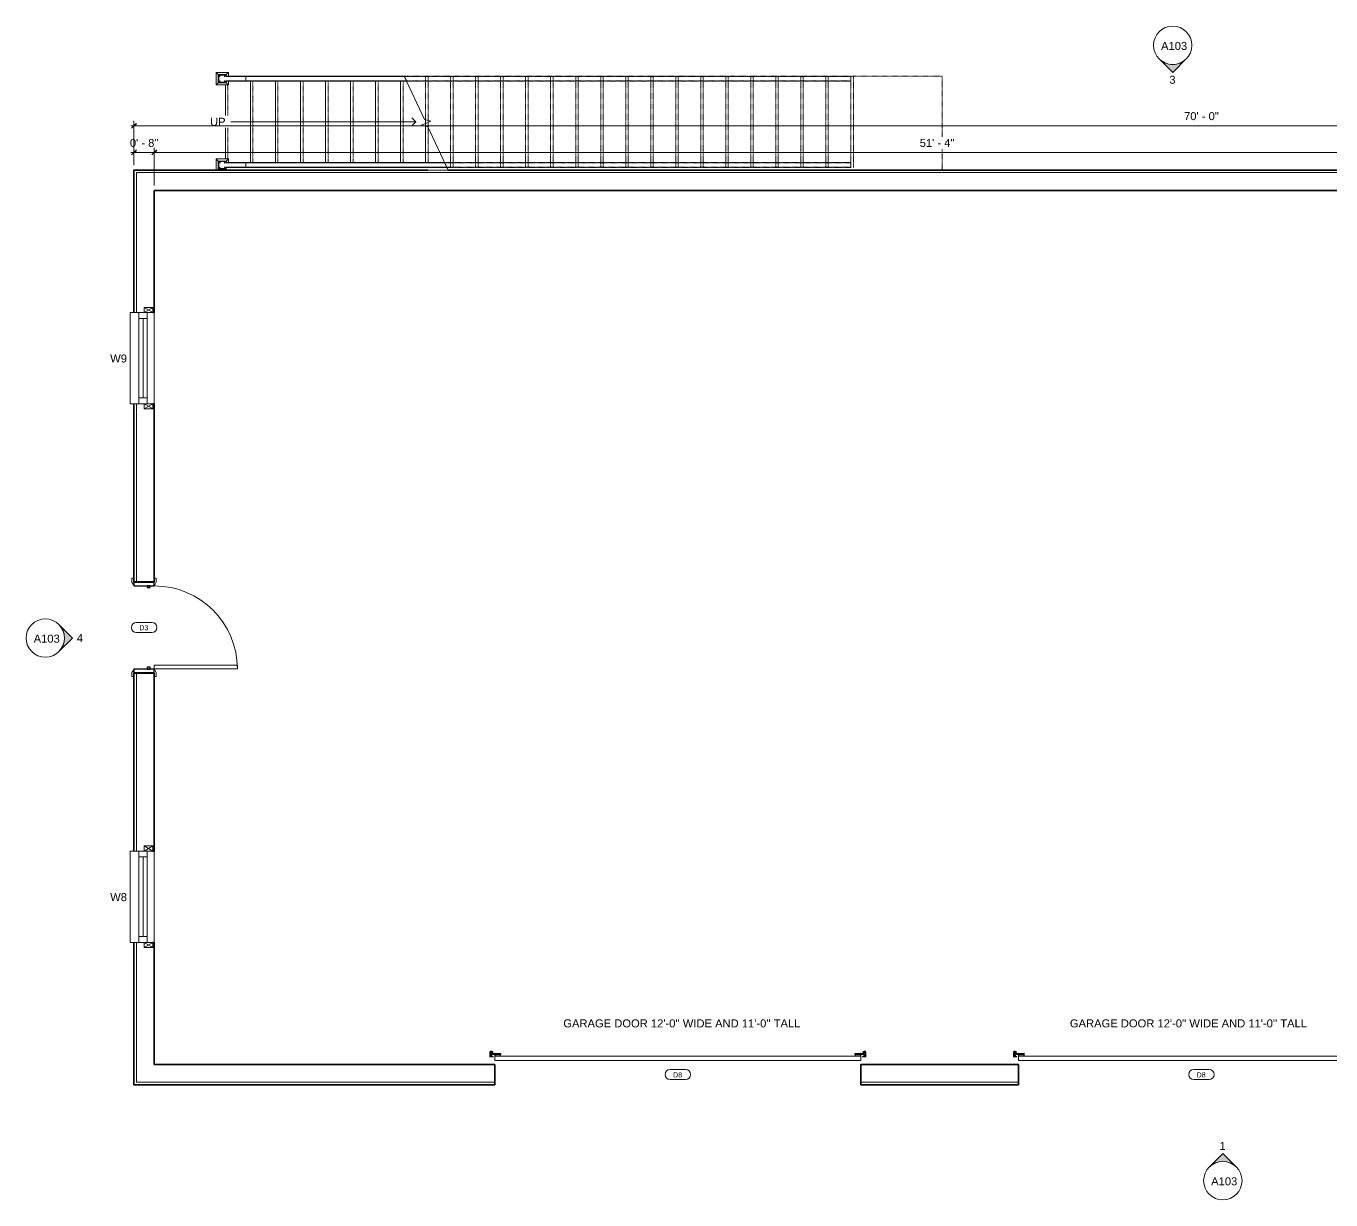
# Model space of a CAD drawing. Header units: inches. Extents: x -1687 to -731, y 4411 to 4873.
# Drawn here: x -1687 to -1173, y 4411 to 4873 of the extents above; entities that cross this region are included whole.
import ezdxf

# ---------------------------------------------------------------- set-up
doc = ezdxf.new("R2010")
doc.units = ezdxf.units.IN
doc.header["$MEASUREMENT"] = 0
doc.linetypes.add('Overhead', pattern=[0.15748, 0.098425, -0.059055])
for name, color, linetype, lineweight in [('A-ANNO-DIMS', 211, 'Continuous', 9), ('A-ANNO-DIMS-32', 211, 'Continuous', 9), ('A-DETL-GENF', 92, 'Continuous', 18), ('A-DOOR', 31, 'Continuous', 18), ('A-DOOR-FRAM', 31, 'Continuous', 25), ('A-DOOR-IDEN', 31, 'Continuous', 9), ('A-FLOR-HRAL', 11, 'Continuous', 18), ('A-FLOR-HRAL-MBND', 5, 'Overhead', 18), ('A-GLAZ', 151, 'Continuous', 18), ('A-GLAZ-IDEN', 152, 'Continuous', 9), ('A-GLAZ-SILL', 1, 'Continuous', 18), ('A-WALL', 113, 'Continuous', 18), ('G-ANNO-SYMB', 111, 'Continuous', 9), ('G-ANNO-TEXT', 231, 'Continuous', 9), ('S-STRS', 31, 'Continuous', 18), ('S-STRS-ANNO', 31, 'Continuous', 18), ('S-STRS-IDEN', 31, 'Continuous', 18), ('S-STRS-MBND', 31, 'Overhead', 18)]:
    doc.layers.add(name, color=color, linetype=linetype, lineweight=lineweight)
doc.styles.add('Arial', font='arial.ttf', dxfattribs={"height": 3.149606})
doc.styles.add('Arial_1', font='arial.ttf', dxfattribs={"height": 2})
doc.dimstyles.new('Diagonal_-_2_5mm_Arial', dxfattribs={"dimscale": 12, "dimtxt": 3.213415, "dimasz": 0.15748, "dimexe": 0.15748, "dimexo": 0.15748, "dimgap": 0.104987, "dimtad": 1, "dimdec": 1, "dimrnd": 0.5, "dimzin": 1, "dimdsep": 46, "dimlunit": 4, "dimtxsty": 'Arial', "dimblk1": 'OBLIQUE', "dimblk2": 'OBLIQUE', "dimsah": 1, "dimcen": 0.09, "dimdle": 0.104987, "dimazin": 0, "dimtfac": 1, "dimtdec": 4, "dimtix": 1, "dimtmove": 0, "dimatfit": 3, "dimfxl": 1, "dimtvp": 1, "dimtfill": 1, "dimfrac": 2, "dimtolj": 1, "dimtzin": 0, "dimarcsym": 2})

# ---------------------------------------------------------------- blocks, each defined once
blk = doc.blocks.new('Windows_Sgl_Plain - 3_-0__x7_-0__-1720864-WAREHOUSE FLOOR PLAN')
at = {"layer": 'A-GLAZ'}
for p, q in [((-18, 5.81), (-18, -0.9)), ((18, 5.81), (-18, 5.81)), ((18, -0.9), (18, 5.81)), ((-19.97, -3.05), (-18, 0.3)), ((-18, -3.05), (-19.97, 0.3)), ((-19.97, 0.3), (-19.97, -3.05)), ((-18, 0.3), (-19.97, 0.3)), ((18, 2.36), (-18, 2.36)), ((-18, 2.36), (-18, 1)), ((-18, -3.05), (-18, 0.3)), ((-15.64, 2.36), (-15.64, -0.9)), ((-15.64, 0.73), (15.64, 0.73)), ((15.64, -0.9), (15.64, 2.36)), ((18, 1), (18, 2.36)), ((19.97, -3.05), (18, 0.3)), ((18, -3.05), (19.97, 0.3)), ((18, -3.05), (18, 0.3)), ((18, 0.3), (19.97, 0.3)), ((19.97, 0.3), (19.97, -3.05)), ((-19.97, -3.05), (-18, -3.05)), ((-18, -0.9), (18, -0.9)), ((18, -0.9), (-18, -0.9)), ((-18, -3.67), (18, -3.67)), ((19.97, -3.05), (18, -3.05))]:
    blk.add_line(p, q, dxfattribs=at)
at = {"layer": 'A-GLAZ-SILL'}
for p, q in [((-18, 5.81), (-18, 4.38)), ((18, 5.81), (-18, 5.81)), ((18, 4.38), (18, 5.81))]:
    blk.add_line(p, q, dxfattribs=at)
blk = doc.blocks.new('Doors_IntSgl - 3_-0__ X 7_-0__-1575012-WAREHOUSE FLOOR PLAN')
at = {"layer": 'A-DOOR'}
for p, q in [((14.85, 36.69), (14.85, 4)), ((16.35, 36.69), (14.85, 36.69)), ((14.85, 4), (14.85, 36.69)), ((14.85, 36.69), (16.35, 36.69)), ((16.35, 4), (16.35, 36.69)), ((16.35, 36.69), (16.35, 4)), ((-17.8, 4.79), (-19.38, 4.79)), ((-19.38, 4.79), (-19.38, 4)), ((-18, 4), (-16.62, 4)), ((-16.78, 4.24), (-17.8, 4.79)), ((14.85, 4), (16.35, 4)), ((16.35, 4), (14.85, 4)), ((16.62, 4), (18, 4)), ((17.8, 4.79), (16.78, 4.24)), ((19.38, 4.79), (17.8, 4.79)), ((19.38, 4), (19.38, 4.79)), ((-19.38, -4), (-19.38, -4.79)), ((-19.38, -4.79), (-17.8, -4.79)), ((-16.62, -4), (-18, -4)), ((-17.8, -4.79), (-16.78, -4.24)), ((18, -4), (16.62, -4)), ((16.78, -4.24), (17.8, -4.79)), ((17.8, -4.79), (19.38, -4.79)), ((19.38, -4.79), (19.38, -4))]:
    blk.add_line(p, q, dxfattribs=at)
for centre, radius, start, end in [((16.35, 4), 32.69, 90, 180), ((-16.94, 3.96), 0.317, 7.125, 60.2551), ((16.94, 3.96), 0.317, 119.7449, 172.875), ((-16.94, -3.96), 0.317, 299.7449, 352.875), ((16.94, -3.96), 0.317, 187.125, 240.2551)]:
    blk.add_arc(centre, radius, start, end, dxfattribs=at)
at = {"layer": 'A-DOOR-FRAM'}
for p, q in [((-16.43, 4), (-17.69, 4)), ((-17.69, 4), (-17.69, -4)), ((-16.43, -4), (-16.43, 4)), ((-15.68, 2.43), (-16.43, 2.43)), ((-16.43, 2.43), (-16.43, 1.17)), ((-16.43, 1.17), (-15.68, 1.17)), ((-15.68, 1.17), (-15.68, 2.43)), ((16.43, 2.43), (15.68, 2.43)), ((15.68, 2.43), (15.68, 1.17)), ((15.68, 1.17), (16.43, 1.17)), ((16.43, 4), (16.43, -4)), ((17.69, 4), (16.43, 4)), ((16.43, 1.17), (16.43, 2.43)), ((17.69, -4), (17.69, 4)), ((-17.69, -4), (-16.43, -4)), ((16.43, -4), (17.69, -4))]:
    blk.add_line(p, q, dxfattribs=at)
blk = doc.blocks.new('Doors_Industrial-Door_Garaga_G-2020-G-2023-G-2323-Steel-Polyurethane-Injected - GARAGE DOOR-1734437-WAREHOUSE FLOOR PLAN')
at = {"layer": 'A-DETL-GENF'}
for p, q in [((-73.96, 7), (-73.96, 8.82)), ((-72.61, 7), (-73.96, 7)), ((-73.85, 8.68), (-73.85, 7.11)), ((-73.85, 7.11), (-72.61, 7.11)), ((-73.52, 8.61), (-73.52, 7.56)), ((-73.19, 8.61), (-73.19, 8.25)), ((-73.19, 8.25), (-69.7, 8.25)), ((-73.19, 7.56), (-73.19, 7.92)), ((-73.19, 7.92), (-69.7, 7.92)), ((-72.8, 8.73), (-72.92, 8.73)), ((-72.61, 7.11), (-72.61, 7)), ((-72, 8.39), (-71.88, 8.39)), ((-72, 7.3), (-72, 8.39)), ((-72, 7.3), (-69.72, 7.3)), ((-72, 7.3), (72, 7.3)), ((-72, 5.5), (-72, 7.3)), ((72, 5.5), (-72, 5.5)), ((-71.88, 8.39), (-71.88, 7.42)), ((-69.84, 7.42), (-71.88, 7.42)), ((-69.84, 8.39), (-69.84, 7.42)), ((-69.72, 8.39), (-69.84, 8.39)), ((-69.72, 7.3), (-69.72, 8.39)), ((-69.72, 7.3), (-69.72, 8.39)), ((-69.7, 7.92), (-69.7, 8.25)), ((69.7, 7.92), (69.7, 8.25)), ((73.19, 8.25), (69.7, 8.25)), ((69.7, 7.92), (69.7, 8.25)), ((73.19, 7.92), (69.7, 7.92)), ((69.72, 7.3), (69.72, 8.39)), ((69.72, 8.39), (69.83, 8.39)), ((69.72, 7.3), (69.72, 8.39)), ((72, 7.3), (69.72, 7.3)), ((69.83, 8.39), (69.83, 7.42)), ((69.83, 7.42), (71.88, 7.42)), ((71.88, 8.39), (71.88, 7.42)), ((72, 8.39), (71.88, 8.39)), ((72, 7.3), (72, 8.39)), ((72, 7.3), (72, 5.5)), ((72.61, 7), (72.61, 7.11)), ((72.61, 7.11), (73.85, 7.11)), ((73.96, 7), (72.61, 7)), ((72.92, 8.73), (72.8, 8.73)), ((73.19, 8.61), (73.19, 8.25)), ((73.19, 7.56), (73.19, 7.92)), ((73.52, 8.61), (73.52, 7.56)), ((73.85, 7.11), (73.85, 8.68)), ((73.96, 8.82), (73.96, 7))]:
    blk.add_line(p, q, dxfattribs=at)
for centre, radius, start, end in [((-73.32, 8.66), 0.658, 121.969, 165.4623), ((-73.32, 8.68), 0.528, 163.4519, 180), ((-73.39, 8.68), 0.467, 6.5272, 160.966), ((-73.39, 8.62), 0.658, 52.4065, 114.8693), ((-73.36, 8.61), 0.167, 0, 180), ((-73.36, 7.56), 0.167, 180, 0), ((-73.46, 8.68), 0.658, 4.6244, 44.9727), ((73.46, 8.68), 0.658, 135.0273, 175.3756), ((73.39, 8.68), 0.467, 19.034, 173.4728), ((73.39, 8.62), 0.658, 65.1307, 127.5935), ((73.36, 8.61), 0.167, 0, 180), ((73.36, 7.56), 0.167, 180, 0), ((73.32, 8.66), 0.658, 14.5377, 58.031), ((73.32, 8.68), 0.528, 0, 16.5481)]:
    blk.add_arc(centre, radius, start, end, dxfattribs=at)
blk = doc.blocks.new('Railing - Flat Cap - 2 1_2_ Power Post-725450-WAREHOUSE FLOOR PLAN')
at = {"layer": 'A-FLOR-HRAL'}
for p, q in [((-1.98, 2.41), (2.41, 2.41)), ((2.39, 2.39), (-1.98, 2.39)), ((-1.59, 1.59), (-1.98, 1.98)), ((-1.59, -1.59), (-1.59, 1.59)), ((1.59, 1.59), (-1.59, 1.59)), ((-1.38, 1.38), (-1.39, 1.39)), ((-1.39, 1.39), (-1.39, -1.39)), ((1.39, 1.39), (-1.39, 1.39)), ((-0.83, 0.83), (-1.35, 1.35)), ((1.35, 1.35), (0.83, 0.83)), ((1.39, 1.39), (1.38, 1.38)), ((1.39, -1.39), (1.39, 1.39)), ((2.39, 2.39), (1.59, 1.59)), ((1.59, 1.59), (1.59, -1.59)), ((2.41, 2.41), (2.39, 2.39)), ((2.39, -2.39), (2.39, 2.39)), ((2.41, -1.25), (2.41, 2.41)), ((-1.59, -1.59), (-1.98, -1.98)), ((-0.98, -1.59), (-1.59, -1.59)), ((-1.38, -1.38), (-1.39, -1.39)), ((-1.39, -1.39), (-0.98, -1.39)), ((-0.83, -0.83), (-1.35, -1.35)), ((-1, -2.39), (-0.98, -2.39)), ((0.83, -0.83), (1.35, -1.35)), ((0.98, -1.39), (1.39, -1.39)), ((1.59, -1.59), (0.98, -1.59)), ((0.98, -2.39), (2.39, -2.39)), ((1.38, -1.38), (1.39, -1.39)), ((1.59, -1.59), (2.39, -2.39))]:
    blk.add_line(p, q, dxfattribs=at)
for points in [[(-1.35, 1.35), (-1.35, 1.35), (-1.36, 1.36), (-1.37, 1.37), (-1.38, 1.38), (-1.38, 1.38), (-1.38, 1.38)], [(-0.8, 0.8), (-0.8, 0.8), (-0.81, 0.81), (-0.82, 0.82), (-0.83, 0.83), (-0.83, 0.83)], [(0.83, 0.83), (0.83, 0.83), (0.82, 0.82), (0.81, 0.81), (0.8, 0.8), (0.8, 0.8)], [(1.38, 1.38), (1.38, 1.38), (1.38, 1.38), (1.37, 1.37), (1.36, 1.36), (1.35, 1.35), (1.35, 1.35)], [(-1.35, -1.35), (-1.35, -1.35), (-1.36, -1.36), (-1.37, -1.37), (-1.38, -1.38), (-1.38, -1.38), (-1.38, -1.38)], [(-0.8, -0.8), (-0.8, -0.8), (-0.81, -0.81), (-0.82, -0.82), (-0.83, -0.83), (-0.83, -0.83)], [(0.8, -0.8), (0.8, -0.8), (0.81, -0.81), (0.82, -0.82), (0.83, -0.83), (0.83, -0.83)], [(1.35, -1.35), (1.35, -1.35), (1.36, -1.36), (1.37, -1.37), (1.38, -1.38), (1.38, -1.38), (1.38, -1.38)]]:
    blk.add_open_spline(points, degree=3, dxfattribs=at)
blk = doc.blocks.new('Railing - Railing-1707447-WAREHOUSE FLOOR PLAN')
at = {"layer": 'A-FLOR-HRAL'}
for p, q in [((-1608.14, 4819.2), (-1522.01, 4819.2)), ((-1608.14, 4817.45), (-1521.19, 4817.45)), ((-1521.19, 4817.45), (-1522.01, 4819.2)), ((-1521.19, 4817.45), (-1522.01, 4819.2)), ((-1521.19, 4817.45), (-1522.01, 4819.2))]:
    blk.add_line(p, q, dxfattribs=at)
at = {"layer": 'A-FLOR-HRAL-MBND'}
for p, q in [((-1522.01, 4819.2), (-1362.21, 4819.2)), ((-1522.01, 4819.2), (-1362.21, 4819.2)), ((-1522.01, 4819.2), (-1362.21, 4819.2)), ((-1521.19, 4817.45), (-1362.21, 4817.45)), ((-1521.19, 4817.45), (-1362.21, 4817.45)), ((-1521.19, 4817.45), (-1362.21, 4817.45)), ((-1362.21, 4819.2), (-1362.21, 4817.45)), ((-1362.21, 4819.2), (-1362.21, 4817.45)), ((-1362.21, 4819.2), (-1362.21, 4817.45))]:
    blk.add_line(p, q, dxfattribs=at)
at = {"rotation": 89.99999999999984}
blk.add_blockref('Railing - Flat Cap - 2 1_2_ Power Post-725450-WAREHOUSE FLOOR PLAN', (-1609.52, 4818.32), dxfattribs=at)
blk = doc.blocks.new('Top Rail Type - Top Rail_Internal_-1707452-WAREHOUSE FLOOR PLAN')
at = {"layer": 'A-FLOR-HRAL'}
for p, q in [((-1608.14, 4819.31), (-1600.26, 4819.31)), ((-1600.26, 4817.34), (-1608.14, 4817.34)), ((-1600.24, 4819.31), (-1600.26, 4819.31)), ((-1600.26, 4819.31), (-1600.26, 4817.34)), ((-1600.26, 4817.34), (-1600.24, 4817.34))]:
    blk.add_line(p, q, dxfattribs=at)
blk = doc.blocks.new('Top Rail Type - Top Rail_Internal_-V2-WAREHOUSE FLOOR PLAN')
at = {"layer": 'A-FLOR-HRAL'}
for p, q in [((-1608.14, 4819.31), (-1522.06, 4819.31)), ((-1608.14, 4817.34), (-1521.14, 4817.34)), ((-1521.14, 4817.34), (-1522.06, 4819.31))]:
    blk.add_line(p, q, dxfattribs=at)
at = {"layer": 'A-FLOR-HRAL', "linetype": 'Overhead'}
for p, q in [((-1522.06, 4819.31), (-1362.21, 4819.31)), ((-1521.14, 4817.34), (-1362.21, 4817.34)), ((-1362.21, 4819.31), (-1362.21, 4817.34))]:
    blk.add_line(p, q, dxfattribs=at)
blk = doc.blocks.new('Railing - Flat Cap - 2 1_2_ Power Post-V3-WAREHOUSE FLOOR PLAN')
at = {"layer": 'A-FLOR-HRAL'}
for p, q in [((-2.39, 2.39), (-2.41, 2.41)), ((-2.41, 2.41), (-2.41, -2.41)), ((-2.41, 2.41), (-1, 2.41)), ((-1.59, 1.59), (-2.39, 2.39)), ((-2.39, 2.39), (-2.39, -2.39)), ((-0.98, 2.39), (-2.39, 2.39)), ((-1.59, -1.59), (-1.59, 1.59)), ((-0.98, 1.59), (-1.59, 1.59)), ((-1.38, 1.38), (-1.39, 1.39)), ((-1.39, 1.39), (-1.39, -1.39)), ((-0.98, 1.39), (-1.39, 1.39)), ((-0.83, 0.83), (-1.35, 1.35)), ((1.35, 1.35), (0.83, 0.83)), ((2.39, 2.39), (0.98, 2.39)), ((1.59, 1.59), (0.98, 1.59)), ((1.39, 1.39), (0.98, 1.39)), ((1.39, 1.39), (1.38, 1.38)), ((1.39, -1.39), (1.39, 1.39)), ((2.39, 2.39), (1.59, 1.59)), ((1.59, 1.59), (1.59, -1.59)), ((2.39, -2.39), (2.39, 2.39)), ((2.41, -2.41), (2.41, 1.25)), ((-2.39, -2.39), (-2.41, -2.41)), ((-2.41, -2.41), (2.41, -2.41)), ((-1.59, -1.59), (-2.39, -2.39)), ((-2.39, -2.39), (2.39, -2.39)), ((1.59, -1.59), (-1.59, -1.59)), ((-1.38, -1.38), (-1.39, -1.39)), ((-1.39, -1.39), (1.39, -1.39)), ((-0.83, -0.83), (-1.35, -1.35)), ((0.83, -0.83), (1.35, -1.35)), ((1.38, -1.38), (1.39, -1.39)), ((1.59, -1.59), (2.39, -2.39)), ((2.39, -2.39), (2.41, -2.41))]:
    blk.add_line(p, q, dxfattribs=at)
for points in [[(-1.35, 1.35), (-1.35, 1.35), (-1.36, 1.36), (-1.37, 1.37), (-1.38, 1.38), (-1.38, 1.38), (-1.38, 1.38)], [(-0.8, 0.8), (-0.8, 0.8), (-0.81, 0.81), (-0.82, 0.82), (-0.83, 0.83), (-0.83, 0.83)], [(0.83, 0.83), (0.83, 0.83), (0.82, 0.82), (0.81, 0.81), (0.8, 0.8), (0.8, 0.8)], [(1.38, 1.38), (1.38, 1.38), (1.38, 1.38), (1.37, 1.37), (1.36, 1.36), (1.35, 1.35), (1.35, 1.35)], [(-1.35, -1.35), (-1.35, -1.35), (-1.36, -1.36), (-1.37, -1.37), (-1.38, -1.38), (-1.38, -1.38), (-1.38, -1.38)], [(-0.8, -0.8), (-0.8, -0.8), (-0.81, -0.81), (-0.82, -0.82), (-0.83, -0.83), (-0.83, -0.83)], [(0.8, -0.8), (0.8, -0.8), (0.81, -0.81), (0.82, -0.82), (0.83, -0.83), (0.83, -0.83)], [(1.35, -1.35), (1.35, -1.35), (1.36, -1.36), (1.37, -1.37), (1.38, -1.38), (1.38, -1.38), (1.38, -1.38)]]:
    blk.add_open_spline(points, degree=3, dxfattribs=at)
blk = doc.blocks.new('Railing - Railing-1707650-WAREHOUSE FLOOR PLAN')
at = {"layer": 'A-FLOR-HRAL'}
for p, q in [((-1537.86, 4853.2), (-1608.14, 4853.2)), ((-1537.05, 4851.45), (-1537.86, 4853.2)), ((-1537.05, 4851.45), (-1537.86, 4853.2)), ((-1537.05, 4851.45), (-1537.86, 4853.2)), ((-1537.05, 4851.45), (-1608.14, 4851.45))]:
    blk.add_line(p, q, dxfattribs=at)
at = {"layer": 'A-FLOR-HRAL-MBND'}
for p, q in [((-1362.21, 4853.2), (-1537.86, 4853.2)), ((-1362.21, 4853.2), (-1537.86, 4853.2)), ((-1362.21, 4853.2), (-1537.86, 4853.2)), ((-1362.21, 4853.2), (-1362.21, 4851.45)), ((-1362.21, 4853.2), (-1362.21, 4851.45)), ((-1362.21, 4853.2), (-1362.21, 4851.45)), ((-1362.21, 4851.45), (-1537.05, 4851.45)), ((-1362.21, 4851.45), (-1537.05, 4851.45)), ((-1362.21, 4851.45), (-1537.05, 4851.45))]:
    blk.add_line(p, q, dxfattribs=at)
at = {"rotation": 269.9999999999998}
blk.add_blockref('Railing - Flat Cap - 2 1_2_ Power Post-V3-WAREHOUSE FLOOR PLAN', (-1609.52, 4852.32), dxfattribs=at)
blk = doc.blocks.new('Top Rail Type - Top Rail_Internal_-1707655-WAREHOUSE FLOOR PLAN')
at = {"layer": 'A-FLOR-HRAL'}
for p, q in [((-1608.14, 4853.31), (-1600.26, 4853.31)), ((-1600.24, 4853.31), (-1600.26, 4853.31)), ((-1600.26, 4853.31), (-1600.26, 4851.34)), ((-1600.26, 4851.34), (-1608.14, 4851.34)), ((-1600.26, 4851.34), (-1600.24, 4851.34))]:
    blk.add_line(p, q, dxfattribs=at)
blk = doc.blocks.new('Top Rail Type - Top Rail_Internal_-V4-WAREHOUSE FLOOR PLAN')
at = {"layer": 'A-FLOR-HRAL'}
for p, q in [((-1608.14, 4853.31), (-1537.92, 4853.31)), ((-1537, 4851.34), (-1537.92, 4853.31)), ((-1608.14, 4851.34), (-1537, 4851.34))]:
    blk.add_line(p, q, dxfattribs=at)
at = {"layer": 'A-FLOR-HRAL', "linetype": 'Overhead'}
for p, q in [((-1537.92, 4853.31), (-1362.21, 4853.31)), ((-1362.21, 4853.31), (-1362.21, 4851.34)), ((-1537, 4851.34), (-1362.21, 4851.34))]:
    blk.add_line(p, q, dxfattribs=at)
blk = doc.blocks.new('Door Tag - 2_32 - Door Tag-484248-WAREHOUSE FLOOR PLAN')
at = {"layer": 'A-DOOR-IDEN'}
for p, q in [((-0.09375, 0.0625), (0.09375, 0.0625)), ((-0.09375, -0.0625), (0.09375, -0.0625))]:
    blk.add_line(p, q, dxfattribs=at)
for centre, start, end in [((-0.09375, 0), 90, 270), ((0.09375, 0), 270, 90)]:
    blk.add_arc(centre, 0.0625, start, end, dxfattribs=at)
blk = doc.blocks.new('DIMBLOCK1-WAREHOUSE FLOOR PLAN')
at = {"layer": 'A-ANNO-DIMS-32'}
for p, q in [((-1645.53, 4823.26), (-1636.27, 4823.26)), ((-1644.27, 4818.23), (-1644.27, 4825.15)), ((-1644.27, 4823.26), (-1644.27, 4818.23)), ((-1636.27, 4810.23), (-1636.27, 4825.15)), ((-1636.27, 4823.26), (-1636.27, 4810.23))]:
    blk.add_line(p, q, dxfattribs=at)
at = {"layer": 'A-ANNO-DIMS-32', "lineweight": 35}
for p, q in [((-1644.27, 4823.26), (-1645.21, 4822.32)), ((-1644.27, 4823.26), (-1643.32, 4824.21)), ((-1636.27, 4823.26), (-1637.21, 4822.32)), ((-1636.27, 4823.26), (-1635.32, 4824.21))]:
    blk.add_line(p, q, dxfattribs=at)
at = {"layer": 'A-ANNO-DIMS-32', "color": 0, "insert": (-1645.88, 4828.61), "char_height": 3.15, "width": 13.4667, "attachment_point": 1, "line_spacing_factor": 0.941778, "style": 'Arial', "bg_fill": 3, "box_fill_scale": 1.25, "bg_fill_color": 256, "bg_fill_true_color": 13158600, "bg_fill_transparency": 0}
blk.add_mtext('0\' - 8"', dxfattribs=at)
blk = doc.blocks.new('_Oblique')
at = {"color": 0, "linetype": 'ByBlock', "lineweight": -2}
blk.add_line((-0.5, -0.5), (0.5, 0.5), dxfattribs=at)
blk = doc.blocks.new('DIMBLOCK2-WAREHOUSE FLOOR PLAN')
at = {"layer": 'A-ANNO-DIMS-32', "lineweight": 35}
for p, q in [((-1636.27, 4823.26), (-1637.21, 4822.32)), ((-1636.27, 4823.26), (-1635.32, 4824.21)), ((-1020.27, 4823.26), (-1021.21, 4822.32)), ((-1020.27, 4823.26), (-1019.32, 4824.21))]:
    blk.add_line(p, q, dxfattribs=at)
at = {"layer": 'A-ANNO-DIMS-32'}
for p, q in [((-1636.27, 4810.23), (-1636.27, 4825.15)), ((-1636.27, 4823.26), (-1020.27, 4823.26)), ((-1636.27, 4823.26), (-1636.27, 4810.23)), ((-1020.27, 4810.23), (-1020.27, 4825.15)), ((-1020.27, 4823.26), (-1020.27, 4810.23))]:
    blk.add_line(p, q, dxfattribs=at)
at = {"layer": 'A-ANNO-DIMS-32', "color": 0, "insert": (-1335.09, 4828.61), "char_height": 3.15, "width": 16.3736, "attachment_point": 1, "line_spacing_factor": 0.941778, "style": 'Arial', "bg_fill": 3, "box_fill_scale": 1.25, "bg_fill_color": 256, "bg_fill_true_color": 13158600, "bg_fill_transparency": 0}
blk.add_mtext('51\' - 4"', dxfattribs=at)
blk = doc.blocks.new('DIMBLOCK8-WAREHOUSE FLOOR PLAN')
at = {"layer": 'A-ANNO-DIMS-32'}
for p, q in [((-1645.53, 4833.8), (-803.01, 4833.8)), ((-1644.27, 4818.23), (-1644.27, 4835.69)), ((-1644.27, 4833.8), (-1644.27, 4818.23)), ((-804.27, 4818.23), (-804.27, 4835.69)), ((-804.27, 4833.8), (-804.27, 4818.23))]:
    blk.add_line(p, q, dxfattribs=at)
at = {"layer": 'A-ANNO-DIMS-32', "lineweight": 35}
for p, q in [((-1644.27, 4833.8), (-1645.21, 4832.85)), ((-1644.27, 4833.8), (-1643.32, 4834.74)), ((-804.27, 4833.8), (-805.21, 4832.85)), ((-804.27, 4833.8), (-803.32, 4834.74))]:
    blk.add_line(p, q, dxfattribs=at)
at = {"layer": 'A-ANNO-DIMS-32', "color": 0, "insert": (-1231.09, 4839.15), "char_height": 3.15, "width": 16.3736, "attachment_point": 1, "line_spacing_factor": 0.941778, "style": 'Arial', "bg_fill": 3, "box_fill_scale": 1.25, "bg_fill_color": 256, "bg_fill_true_color": 13158600, "bg_fill_transparency": 0}
blk.add_mtext('70\' - 0"', dxfattribs=at)
blk = doc.blocks.new('Elevation - Filled_Arrow-192978-WAREHOUSE FLOOR PLAN')
at = {"layer": 'G-ANNO-SYMB'}
blk.add_circle((0, 0), 0.236, dxfattribs=at)
blk = doc.blocks.new('Elevation - Filled_Arrow-192707-WAREHOUSE FLOOR PLAN')
at = {"layer": 'G-ANNO-SYMB'}
h = blk.add_hatch(color=256, dxfattribs=at)
edge = h.paths.add_edge_path()
edge.add_line((-0.167, 0.167), (0, 0.334))
edge.add_line((0, 0.334), (0.167, 0.167))
edge.add_arc((0, 0), 0.236, 45, 135)
for p, q in [((0, 0.334), (-0.167, 0.167)), ((0, 0.334), (-0.167, 0.167)), ((0.167, 0.167), (0, 0.334)), ((0.167, 0.167), (0, 0.334))]:
    blk.add_line(p, q, dxfattribs=at)
blk.add_arc((0, 0), 0.236, 45, 135, dxfattribs=at)
blk.add_arc((0, 0), 0.236, 45, 135, dxfattribs=at)

msp = doc.modelspace()

# ---------------------------------------------------------------- linework, layer by layer
at = {"layer": 'A-WALL', "lineweight": 35}
for p, q in [((-1528.61, 4816.34), (-1644.27, 4816.34)), ((-1644.27, 4816.34), (-1644.27, 4760.34)), ((-980.77, 4816.34), (-1520.68, 4816.34)), ((-1636.27, 4808.34), (-1020.27, 4808.34)), ((-1636.27, 4760.34), (-1636.27, 4808.34)), ((-1636.89, 4760.34), (-1636.27, 4760.34)), ((-1644.27, 4724.34), (-1644.27, 4654.34)), ((-1636.27, 4724.34), (-1636.89, 4724.34)), ((-1636.27, 4654.34), (-1636.27, 4724.34)), ((-1644.27, 4654.34), (-1636.27, 4654.34)), ((-1636.27, 4618.34), (-1644.27, 4618.34)), ((-1644.27, 4618.34), (-1644.27, 4548.34)), ((-1636.27, 4548.34), (-1636.27, 4618.34)), ((-1636.89, 4548.34), (-1636.27, 4548.34)), ((-1644.27, 4512.34), (-1644.27, 4456.34)), ((-1636.27, 4512.34), (-1636.89, 4512.34)), ((-1636.27, 4464.34), (-1636.27, 4512.34)), ((-1502.27, 4464.34), (-1636.27, 4464.34)), ((-1502.27, 4456.34), (-1502.27, 4464.34)), ((-1296.27, 4464.34), (-1358.27, 4464.34)), ((-1358.27, 4464.34), (-1358.27, 4456.34)), ((-1296.27, 4456.34), (-1296.27, 4464.34)), ((-1644.27, 4456.34), (-1502.27, 4456.34)), ((-1358.27, 4456.34), (-1296.27, 4456.34))]:
    msp.add_line(p, q, dxfattribs=at)
at = {"layer": 'A-WALL'}
for p, q in [((-1643.27, 4815.34), (-982.74, 4815.34)), ((-1643.27, 4815.34), (-1643.27, 4760.34)), ((-1643.27, 4724.34), (-1643.27, 4654.34)), ((-1643.27, 4618.34), (-1643.27, 4548.34)), ((-1643.27, 4512.34), (-1643.27, 4457.34)), ((-1643.27, 4457.34), (-1502.27, 4457.34)), ((-1358.27, 4457.34), (-1296.27, 4457.34))]:
    msp.add_line(p, q, dxfattribs=at)
at = {"layer": 'S-STRS'}
for p, q in [((-1607.13, 4853.32), (-1598.43, 4853.32)), ((-1598.43, 4853.32), (-1588.58, 4853.32)), ((-1598.43, 4853.32), (-1598.43, 4853.31)), ((-1588.58, 4853.32), (-1578.74, 4853.32)), ((-1588.58, 4853.32), (-1588.58, 4853.31)), ((-1578.74, 4853.32), (-1568.9, 4853.32)), ((-1578.74, 4853.32), (-1578.74, 4853.31)), ((-1568.9, 4853.32), (-1559.06, 4853.32)), ((-1568.9, 4853.32), (-1568.9, 4853.31)), ((-1559.06, 4853.32), (-1549.21, 4853.32)), ((-1559.06, 4853.32), (-1559.06, 4853.31)), ((-1549.21, 4853.32), (-1539.37, 4853.32)), ((-1549.21, 4853.32), (-1549.21, 4853.31)), ((-1539.37, 4853.32), (-1537.92, 4853.32)), ((-1539.37, 4853.32), (-1539.37, 4853.31)), ((-1608.27, 4849.93), (-1608.27, 4820.71)), ((-1598.43, 4851.34), (-1598.43, 4819.31)), ((-1588.58, 4851.34), (-1588.58, 4819.31)), ((-1578.74, 4851.34), (-1578.74, 4819.31)), ((-1568.9, 4851.34), (-1568.9, 4819.31)), ((-1559.06, 4851.34), (-1559.06, 4819.31)), ((-1549.21, 4851.34), (-1549.21, 4819.31)), ((-1539.37, 4851.34), (-1539.37, 4819.31)), ((-1529.53, 4836.15), (-1529.53, 4834.72)), ((-1529.53, 4833.62), (-1529.53, 4819.31)), ((-1608.13, 4817.32), (-1598.43, 4817.32)), ((-1598.43, 4817.34), (-1598.43, 4817.32)), ((-1598.43, 4817.32), (-1588.58, 4817.32)), ((-1588.58, 4817.34), (-1588.58, 4817.32)), ((-1588.58, 4817.32), (-1578.74, 4817.32)), ((-1578.74, 4817.34), (-1578.74, 4817.32)), ((-1578.74, 4817.32), (-1568.9, 4817.32)), ((-1568.9, 4817.34), (-1568.9, 4817.32)), ((-1568.9, 4817.32), (-1559.06, 4817.32)), ((-1559.06, 4817.34), (-1559.06, 4817.32)), ((-1559.06, 4817.32), (-1549.21, 4817.32)), ((-1549.21, 4817.34), (-1549.21, 4817.32)), ((-1549.21, 4817.32), (-1539.37, 4817.32)), ((-1539.37, 4817.34), (-1539.37, 4817.32)), ((-1539.37, 4817.32), (-1529.53, 4817.32)), ((-1529.53, 4817.34), (-1529.53, 4817.32)), ((-1529.53, 4817.32), (-1521.14, 4817.32)), ((-1528.61, 4816.34), (-1520.68, 4816.34))]:
    msp.add_line(p, q, dxfattribs=at)
at = {"layer": 'S-STRS', "linetype": 'Overhead'}
for p, q in [((-1597.44, 4853.32), (-1597.44, 4853.31)), ((-1587.6, 4853.32), (-1587.6, 4853.31)), ((-1577.76, 4853.32), (-1577.76, 4853.31)), ((-1567.92, 4853.32), (-1567.92, 4853.31)), ((-1558.07, 4853.32), (-1558.07, 4853.31)), ((-1548.23, 4853.32), (-1548.23, 4853.31)), ((-1538.39, 4853.32), (-1538.39, 4853.31)), ((-1607.29, 4849.93), (-1607.29, 4820.71)), ((-1597.44, 4851.34), (-1597.44, 4819.31)), ((-1587.6, 4851.34), (-1587.6, 4819.31)), ((-1577.76, 4851.34), (-1577.76, 4819.31)), ((-1567.92, 4851.34), (-1567.92, 4819.31)), ((-1558.07, 4851.34), (-1558.07, 4819.31)), ((-1548.23, 4851.34), (-1548.23, 4819.31)), ((-1538.39, 4851.34), (-1538.39, 4819.31)), ((-1528.55, 4835.91), (-1528.55, 4835.18)), ((-1528.55, 4833.21), (-1528.55, 4819.31)), ((-1597.44, 4817.34), (-1597.44, 4817.32)), ((-1587.6, 4817.34), (-1587.6, 4817.32)), ((-1577.76, 4817.34), (-1577.76, 4817.32)), ((-1567.92, 4817.34), (-1567.92, 4817.32)), ((-1558.07, 4817.34), (-1558.07, 4817.32)), ((-1548.23, 4817.34), (-1548.23, 4817.32)), ((-1538.39, 4817.34), (-1538.39, 4817.32)), ((-1528.55, 4817.34), (-1528.55, 4817.32))]:
    msp.add_line(p, q, dxfattribs=at)
at = {"layer": 'S-STRS-ANNO'}
for p, q in [((-1533.31, 4835.32), (-1534.88, 4836.9)), ((-1608.27, 4835.32), (-1598.43, 4835.32)), ((-1598.43, 4835.32), (-1588.58, 4835.32)), ((-1588.58, 4835.32), (-1578.74, 4835.32)), ((-1578.74, 4835.32), (-1568.9, 4835.32)), ((-1568.9, 4835.32), (-1559.06, 4835.32)), ((-1559.06, 4835.32), (-1549.21, 4835.32)), ((-1549.21, 4835.32), (-1539.37, 4835.32)), ((-1539.37, 4835.32), (-1533.31, 4835.32)), ((-1533.31, 4835.32), (-1534.88, 4833.75))]:
    msp.add_line(p, q, dxfattribs=at)
at = {"layer": 'S-STRS-MBND'}
for p, q in [((-1537.92, 4853.32), (-1362.21, 4853.32)), ((-1529.53, 4853.32), (-1529.53, 4836.15)), ((-1528.55, 4853.32), (-1528.55, 4835.91)), ((-1519.69, 4853.32), (-1519.69, 4817.32)), ((-1518.7, 4853.32), (-1518.7, 4817.32)), ((-1509.84, 4853.32), (-1509.84, 4817.32)), ((-1508.86, 4853.32), (-1508.86, 4817.32)), ((-1500, 4853.32), (-1500, 4817.32)), ((-1499.02, 4853.32), (-1499.02, 4817.32)), ((-1490.16, 4853.32), (-1490.16, 4817.32)), ((-1489.17, 4853.32), (-1489.17, 4817.32)), ((-1480.32, 4853.32), (-1480.32, 4817.32)), ((-1479.33, 4853.32), (-1479.33, 4817.32)), ((-1470.47, 4853.32), (-1470.47, 4817.32)), ((-1469.49, 4853.32), (-1469.49, 4817.32)), ((-1460.63, 4853.32), (-1460.63, 4817.32)), ((-1459.65, 4853.32), (-1459.65, 4817.32)), ((-1450.79, 4853.32), (-1450.79, 4817.32)), ((-1449.8, 4853.32), (-1449.8, 4817.32)), ((-1440.95, 4853.32), (-1440.95, 4817.32)), ((-1439.96, 4853.32), (-1439.96, 4817.32)), ((-1431.1, 4853.32), (-1431.1, 4817.32)), ((-1430.12, 4853.32), (-1430.12, 4817.32)), ((-1421.26, 4853.32), (-1421.26, 4817.32)), ((-1420.28, 4853.32), (-1420.28, 4817.32)), ((-1411.42, 4853.32), (-1411.42, 4817.32)), ((-1410.43, 4853.32), (-1410.43, 4817.32)), ((-1401.58, 4853.32), (-1401.58, 4817.32)), ((-1400.59, 4853.32), (-1400.59, 4817.32)), ((-1391.73, 4853.32), (-1391.73, 4817.32)), ((-1390.75, 4853.32), (-1390.75, 4817.32)), ((-1381.89, 4853.32), (-1381.89, 4817.32)), ((-1380.91, 4853.32), (-1380.91, 4817.32)), ((-1372.05, 4853.32), (-1372.05, 4817.32)), ((-1371.06, 4853.32), (-1371.06, 4817.32)), ((-1326.21, 4853.32), (-1362.21, 4853.32)), ((-1362.21, 4853.32), (-1362.21, 4817.32)), ((-1361.22, 4853.32), (-1361.22, 4817.32)), ((-1326.21, 4816.34), (-1326.21, 4853.32)), ((-1529.53, 4834.72), (-1529.53, 4833.62)), ((-1528.55, 4835.18), (-1528.55, 4833.21)), ((-1521.14, 4817.32), (-1362.21, 4817.32)), ((-1520.68, 4816.34), (-1362.21, 4816.34)), ((-1362.21, 4816.34), (-1326.21, 4816.34))]:
    msp.add_line(p, q, dxfattribs=at)
at = {"layer": 'S-STRS-MBND', "linetype": 'Continuous'}
for p, q in [((-1529.97, 4836.26), (-1537.92, 4853.32)), ((-1531.08, 4834), (-1527.52, 4835.66)), ((-1528.63, 4833.4), (-1531.08, 4834)), ((-1527.52, 4835.66), (-1529.97, 4836.26)), ((-1520.68, 4816.34), (-1528.63, 4833.4))]:
    msp.add_line(p, q, dxfattribs=at)

# ---------------------------------------------------------------- block references
at = {"layer": 'A-DOOR', "rotation": 269.9999999999997}
msp.add_blockref('Doors_IntSgl - 3_-0__ X 7_-0__-1575012-WAREHOUSE FLOOR PLAN', (-1640.27, 4636.34), dxfattribs=at)
at = {"layer": 'A-DOOR'}
for p in [(-1430.27, 4460.34), (-1224.27, 4460.34)]:
    msp.add_blockref('Doors_Industrial-Door_Garaga_G-2020-G-2023-G-2323-Steel-Polyurethane-Injected - GARAGE DOOR-1734437-WAREHOUSE FLOOR PLAN', p, dxfattribs=at)
at = {"layer": 'A-DOOR-IDEN', "xscale": 31.99999999999999, "yscale": 31.99999999999999, "zscale": 31.99999999999999}
for p in [(-1640.27, 4636.34), (-1430.27, 4460.34), (-1224.27, 4460.34)]:
    msp.add_blockref('Door Tag - 2_32 - Door Tag-484248-WAREHOUSE FLOOR PLAN', p, dxfattribs=at)
at = {"layer": 'A-FLOR-HRAL'}
for name in ['Railing - Railing-1707650-WAREHOUSE FLOOR PLAN', 'Top Rail Type - Top Rail_Internal_-1707655-WAREHOUSE FLOOR PLAN', 'Top Rail Type - Top Rail_Internal_-V4-WAREHOUSE FLOOR PLAN', 'Railing - Railing-1707447-WAREHOUSE FLOOR PLAN', 'Top Rail Type - Top Rail_Internal_-1707452-WAREHOUSE FLOOR PLAN', 'Top Rail Type - Top Rail_Internal_-V2-WAREHOUSE FLOOR PLAN']:
    msp.add_blockref(name, (0, 0), dxfattribs=at)
at = {"layer": 'A-GLAZ', "rotation": 89.99999999999973}
for p in [(-1639.94, 4742.34), (-1639.94, 4530.34)]:
    msp.add_blockref('Windows_Sgl_Plain - 3_-0__x7_-0__-1720864-WAREHOUSE FLOOR PLAN', p, dxfattribs=at)
at = {"layer": 'G-ANNO-SYMB', "xscale": 31.99999999999999, "yscale": 31.99999999999999, "zscale": 31.99999999999999}
for name, p in [('Elevation - Filled_Arrow-192978-WAREHOUSE FLOOR PLAN', (-1235.55, 4865.46)), ('Elevation - Filled_Arrow-192978-WAREHOUSE FLOOR PLAN', (-1679.16, 4632.16)), ('Elevation - Filled_Arrow-192978-WAREHOUSE FLOOR PLAN', (-1215.84, 4418.57)), ('Elevation - Filled_Arrow-192707-WAREHOUSE FLOOR PLAN', (-1215.84, 4418.57))]:
    msp.add_blockref(name, p, dxfattribs=at)
at = {"layer": 'G-ANNO-SYMB', "extrusion": (0, 0, -1), "xscale": 31.99999999999999, "yscale": 31.99999999999999, "zscale": 31.99999999999999}
for p, rotation in [((1235.55, 4865.46), 180), ((1679.16, 4632.16), 90.00000000000038)]:
    msp.add_blockref('Elevation - Filled_Arrow-192707-WAREHOUSE FLOOR PLAN', p, dxfattribs=dict(at, rotation=rotation))

# ---------------------------------------------------------------- texts
at = {"layer": 'A-DOOR-IDEN', "char_height": 2, "width": 4.444, "attachment_point": 1, "style": 'Arial_1'}
for s, insert in [('D3', (-1642.16, 4637.22)), ('D8', (-1432.16, 4461.22)), ('D8', (-1226.16, 4461.22))]:
    msp.add_mtext(s, dxfattribs=dict(at, insert=insert))
at = {"layer": 'A-GLAZ-IDEN', "char_height": 3.15, "width": 8.181, "attachment_point": 1, "style": 'Arial'}
for s, insert in [('W9', (-1653.63, 4743.77)), ('W8', (-1653.63, 4531.77))]:
    msp.add_mtext(s, dxfattribs=dict(at, insert=insert))
at = {"layer": 'G-ANNO-SYMB', "char_height": 3.15, "attachment_point": 1, "style": 'Arial'}
for s, insert, width in [('A103', (-1240.14, 4866.79), 12.322), ('3', (-1236.88, 4853.47), 2.929), ('A103', (-1683.75, 4633.49), 12.322), ('4', (-1666.76, 4633.73), 2.929), ('1', (-1217.16, 4433.86), 2.929), ('A103', (-1220.43, 4419.9), 12.322)]:
    msp.add_mtext(s, dxfattribs=dict(at, insert=insert, width=width))
at = {"layer": 'G-ANNO-TEXT', "color": 7, "char_height": 3.1496, "width": 113.12, "attachment_point": 1, "style": 'Arial'}
for insert in [(-1475.34, 4482.07), (-1276.02, 4482.07)]:
    msp.add_mtext("GARAGE DOOR 12'-0'' WIDE AND 11'-0'' TALL", dxfattribs=dict(at, insert=insert))

# ---------------------------------------------------------------- next in the draw order: texts
at = {"layer": 'S-STRS-IDEN', "insert": (-1614.35, 4836.94), "char_height": 3.15, "width": 7.2969, "attachment_point": 1, "line_spacing_factor": 0.941778, "style": 'Arial', "bg_fill": 3, "box_fill_scale": 1.25, "bg_fill_color": 256, "bg_fill_true_color": 13158600, "bg_fill_transparency": 0}
msp.add_mtext('UP', dxfattribs=at)

# ---------------------------------------------------------------- next in the draw order: dimensions: what is measured, and where the dimension line sits
at = {"layer": 'A-ANNO-DIMS'}
dim = msp.add_linear_dim(base=(-1636.27, 4823.26), p1=(-1644.27, 4816.34), p2=(-1636.27, 4808.34), dimstyle='Diagonal_-_2_5mm_Arial', override={"dimpost": '<>', "dimfxl": 11.313708}, dxfattribs=at)
dim.commit()
dim.dimension.update_dxf_attribs({"geometry": 'DIMBLOCK1-WAREHOUSE FLOOR PLAN', "text_midpoint": (-1640.27, 4826.13)})

# ---------------------------------------------------------------- next in the draw order: dimensions: what is measured, and where the dimension line sits
dim = msp.add_linear_dim(base=(-1020.27, 4823.26), p1=(-1636.27, 4808.34), p2=(-1020.27, 4808.34), dimstyle='Diagonal_-_2_5mm_Arial', override={"dimpost": '<>', "dimfxl": 616}, dxfattribs=at)
dim.commit()
dim.dimension.update_dxf_attribs({"geometry": 'DIMBLOCK2-WAREHOUSE FLOOR PLAN', "text_midpoint": (-1328.27, 4826.13)})

# ---------------------------------------------------------------- next in the draw order: dimensions: what is measured, and where the dimension line sits
dim = msp.add_linear_dim(base=(-804.27, 4833.8), p1=(-1644.27, 4816.34), p2=(-804.27, 4816.34), dimstyle='Diagonal_-_2_5mm_Arial', override={"dimpost": '<>', "dimfxl": 840}, dxfattribs=at)
dim.commit()
dim.dimension.update_dxf_attribs({"geometry": 'DIMBLOCK8-WAREHOUSE FLOOR PLAN', "text_midpoint": (-1224.27, 4836.67)})

doc.saveas('drawing.dxf')
